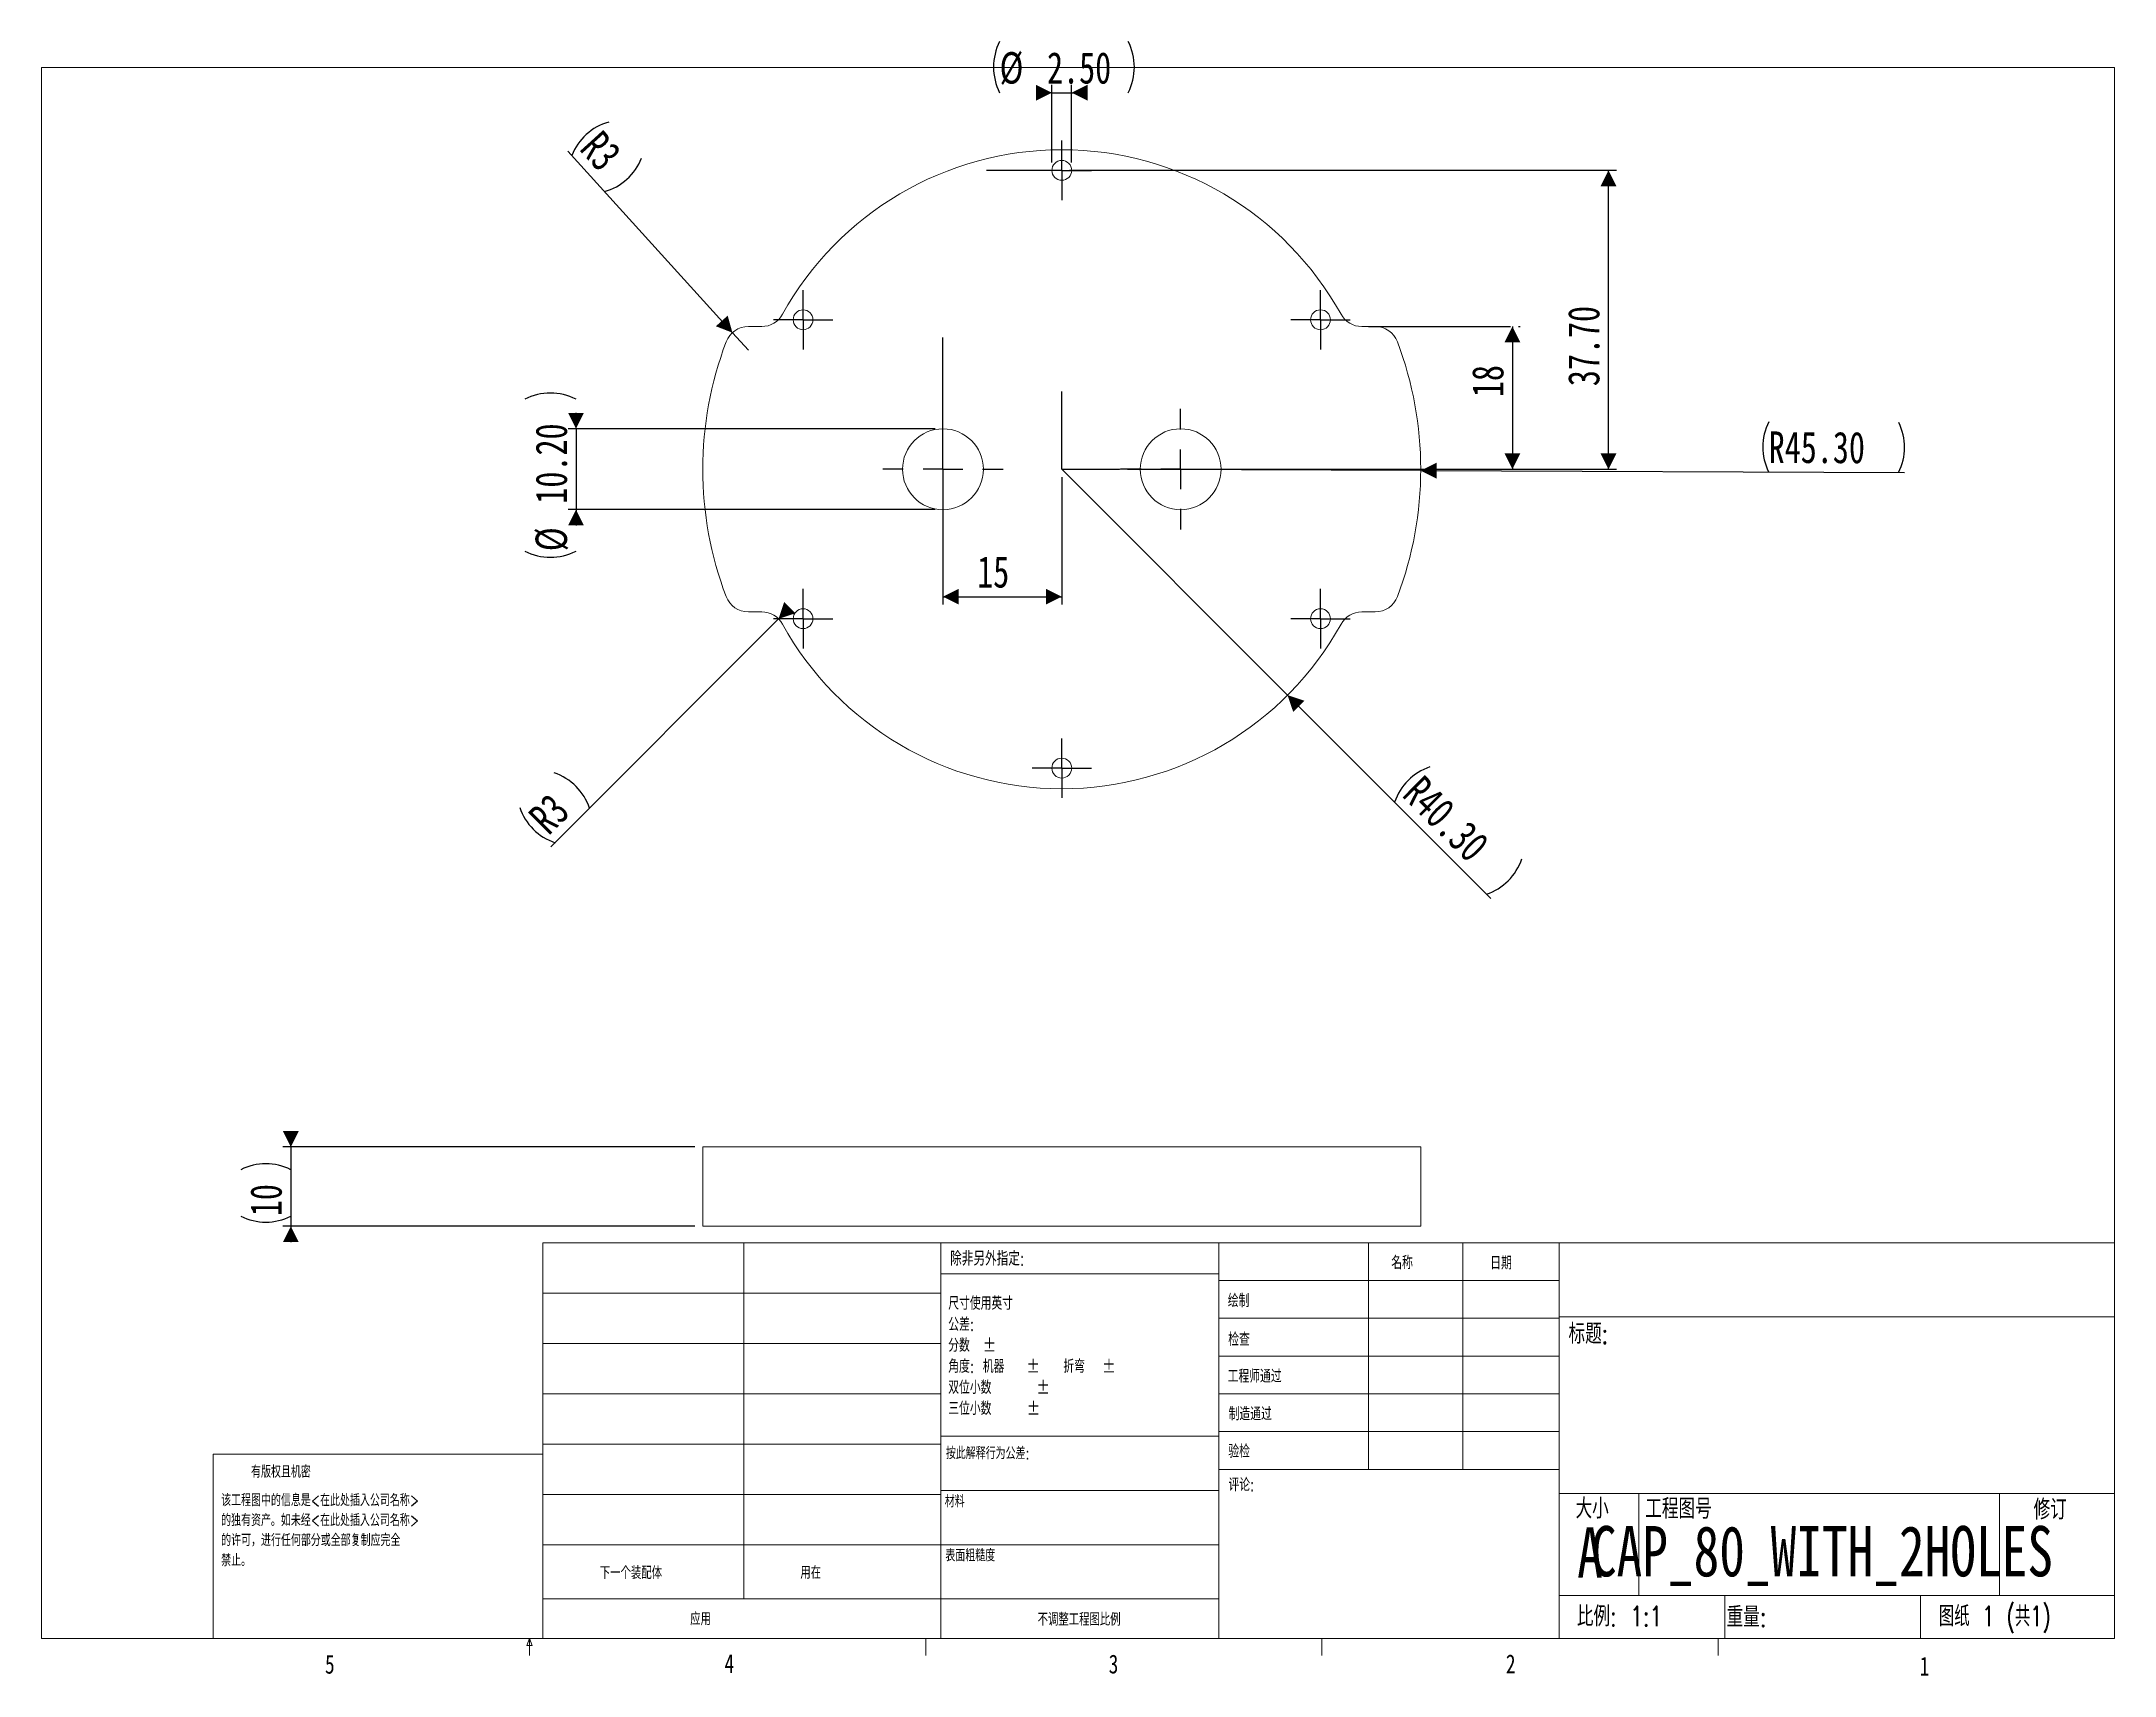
# Model space of a CAD drawing. Header units: millimetres. Extents: x 8 to 270, y 5 to 211.
import ezdxf

# ---------------------------------------------------------------- set-up
doc = ezdxf.new("R2010")
doc.units = ezdxf.units.MM
doc.layers.add('FORMAT', color=7, linetype='Continuous')
doc.styles.add('SLDTEXTSTYLE0', font='TXT', dxfattribs={"width": 0.75, "bigfont": 'bigfont'})
doc.styles.add('SLDTEXTSTYLE1', font='TXT', dxfattribs={"width": 0.75})
doc.styles.add('SLDTEXTSTYLE2', font='TXT', dxfattribs={"width": 0.694444, "bigfont": 'bigfont'})
doc.dimstyles.new('SLDDIMSTYLE0', dxfattribs={"dimtxt": 3.96875, "dimasz": 2, "dimexe": 0, "dimexo": 0.0625, "dimgap": 0.992188, "dimtad": 1, "dimrnd": 1e-09, "dimzin": 4, "dimdsep": 46, "dimtxsty": 'SLDTEXTSTYLE1', "dimsah": 1, "dimcen": 0.09, "dimadec": 0, "dimazin": 1, "dimtfac": 1, "dimtofl": 0, "dimtmove": 0, "dimatfit": 3, "dimfxl": 0, "dimfrac": 2, "dimtolj": 1, "dimtzin": 12, "dimarcsym": 0})
doc.dimstyles.new('SLDDIMSTYLE1', dxfattribs={"dimtxt": 3.96875, "dimasz": 2, "dimexe": 0, "dimexo": 0.0625, "dimgap": 0.992188, "dimtad": 1, "dimdec": 6, "dimrnd": 1e-09, "dimzin": 12, "dimdsep": 46, "dimtxsty": 'SLDTEXTSTYLE1', "dimsah": 1, "dimcen": 0.09, "dimadec": 0, "dimazin": 3, "dimtfac": 1, "dimtofl": 0, "dimtmove": 0, "dimatfit": 3, "dimfxl": 0, "dimfrac": 2, "dimtolj": 1, "dimtzin": 12, "dimarcsym": 0})
doc.dimstyles.new('SLDDIMSTYLE2', dxfattribs={"dimtxt": 3.96875, "dimasz": 2, "dimexe": 0, "dimexo": 0.0625, "dimgap": 0.992188, "dimtad": 1, "dimrnd": 1e-09, "dimzin": 4, "dimdsep": 46, "dimtxsty": 'SLDTEXTSTYLE1', "dimsah": 1, "dimcen": 0, "dimadec": 0, "dimazin": 1, "dimtfac": 1, "dimtofl": 0, "dimtmove": 0, "dimatfit": 3, "dimfxl": 0, "dimfrac": 2, "dimtolj": 1, "dimtzin": 12, "dimarcsym": 0})
doc.dimstyles.new('SLDDIMSTYLE3', dxfattribs={"dimtxt": 3.96875, "dimasz": 2, "dimexe": 0, "dimexo": 0.0625, "dimgap": 0.992188, "dimtad": 1, "dimrnd": 1e-09, "dimzin": 4, "dimdsep": 46, "dimtxsty": 'SLDTEXTSTYLE1', "dimsah": 1, "dimcen": 0.09, "dimadec": 0, "dimazin": 1, "dimtfac": 1, "dimtmove": 0, "dimatfit": 0, "dimfxl": 0, "dimfrac": 2, "dimtolj": 1, "dimtzin": 12, "dimarcsym": 0})
doc.dimstyles.new('SLDDIMSTYLE4', dxfattribs={"dimtxt": 3.96875, "dimasz": 2, "dimexe": 0, "dimexo": 0.0625, "dimgap": 0.992188, "dimtad": 1, "dimrnd": 1e-09, "dimzin": 12, "dimdsep": 46, "dimtxsty": 'SLDTEXTSTYLE1', "dimsah": 1, "dimcen": 0, "dimadec": 0, "dimazin": 3, "dimtfac": 1, "dimtofl": 0, "dimtmove": 0, "dimatfit": 3, "dimfxl": 0, "dimfrac": 2, "dimtolj": 1, "dimtzin": 12, "dimarcsym": 0})
doc.dimstyles.new('SLDDIMSTYLE5', dxfattribs={"dimtxt": 3.96875, "dimasz": 2, "dimexe": 0, "dimexo": 0.0625, "dimgap": 0.992188, "dimtad": 1, "dimrnd": 1e-09, "dimzin": 12, "dimdsep": 46, "dimtxsty": 'SLDTEXTSTYLE1', "dimsah": 1, "dimcen": 0, "dimadec": 0, "dimazin": 3, "dimtfac": 1, "dimtofl": 0, "dimtmove": 1, "dimatfit": 3, "dimfxl": 0, "dimfrac": 2, "dimtolj": 1, "dimtzin": 12, "dimarcsym": 0})
doc.dimstyles.new('SLDDIMSTYLE6', dxfattribs={"dimtxt": 3.96875, "dimasz": 2, "dimexe": 0, "dimexo": 0.0625, "dimgap": 0.992188, "dimtad": 1, "dimdec": 6, "dimrnd": 1e-09, "dimzin": 12, "dimdsep": 46, "dimtxsty": 'SLDTEXTSTYLE1', "dimsah": 1, "dimcen": 0.09, "dimadec": 0, "dimazin": 3, "dimtfac": 1, "dimtmove": 0, "dimatfit": 0, "dimfxl": 0, "dimfrac": 2, "dimtolj": 1, "dimtzin": 12, "dimarcsym": 0})

# ---------------------------------------------------------------- blocks, each defined once
blk = doc.blocks.new('SW_NOTE_0')
at = {"color": 0, "linetype": 'Continuous', "lineweight": 0, "char_height": 1.651, "attachment_point": 1}
for s, insert, style in [('\\M+18EDA\\M+190A1\\M+18E67\\M+19770\\M+18970\\M+190A1', (0, 2.13), 'SLDTEXTSTYLE0'), ('\\M+18CF6\\M+18DB7:', (0, -0.52), 'SLDTEXTSTYLE0'), ('\\M+195AA\\M+19094', (0, -3.17), 'SLDTEXTSTYLE0'), ('%%p', (4.35, -3.17), 'SLDTEXTSTYLE1'), ('\\M+18A70\\M+19378: \\M+18AF7\\M+18AED', (0, -5.82), 'SLDTEXTSTYLE0'), ('%%p', (9.86, -5.82), 'SLDTEXTSTYLE1'), ('\\M+190DC\\M+19C5E', (14.53, -5.82), 'SLDTEXTSTYLE0'), ('%%p', (19.44, -5.82), 'SLDTEXTSTYLE1'), ('\\M+1916F\\M+188CA\\M+18FAC\\M+19094', (0, -8.48), 'SLDTEXTSTYLE0'), ('%%p', (11.13, -8.48), 'SLDTEXTSTYLE1'), ('\\M+18E4F\\M+188CA\\M+18FAC\\M+19094', (0, -11.13), 'SLDTEXTSTYLE0'), ('%%p', (9.92, -11.13), 'SLDTEXTSTYLE1')]:
    blk.add_mtext(s, dxfattribs=dict(at, insert=insert, style=style))
blk = doc.blocks.new('SW_NOTE_1')
at = {"color": 0, "linetype": 'Continuous', "lineweight": 0, "char_height": 1.524, "attachment_point": 1, "style": 'SLDTEXTSTYLE0'}
for s, insert in [('该\\M+18D48\\M+192F6图\\M+19286\\M+19349\\M+1904D\\M+191A7\\M+190A5<\\M+18DDD\\M+18D9F处\\M+19D87\\M+193FC\\M+18CF6\\M+18E69\\M+196BC\\M+18FCC>', (0, 1.96)), ('\\M+19349\\M+193C6\\M+1974C资产\\M+18142\\M+19440\\M+196A2经<\\M+18DDD\\M+18D9F处\\M+19D87\\M+193FC\\M+18CF6\\M+18E69\\M+196BC\\M+18FCC>', (0, -0.56)), ('\\M+19349许\\M+189C2\\M+18143进\\M+18D73\\M+19443\\M+189BD\\M+19594\\M+195AA\\M+188BD\\M+19153\\M+19594复\\M+190A7应\\M+18AAE\\M+19153', (0, -3.08)), ('\\M+18BD6\\M+18E7E\\M+18142', (0, -5.61))]:
    blk.add_mtext(s, dxfattribs=dict(at, insert=insert))
blk = doc.blocks.new('_D')
at = {"layer": 'FORMAT'}
for p, q in [((138.13, 195.13), (207.13, 195.13)), ((206.14, 157.43), (206.14, 195.13)), ((145.44, 157.43), (207.13, 157.43))]:
    blk.add_line(p, q, dxfattribs=at)
for points in [[(206.14, 195.13), (205.14, 193.13), (207.14, 193.13)], [(206.14, 157.43), (207.14, 159.43), (205.14, 159.43)]]:
    blk.add_solid(points, dxfattribs=at)
at = {"layer": 'FORMAT', "insert": (201.02, 167.9), "char_height": 3.969, "attachment_point": 1, "rotation": 90, "style": 'SLDTEXTSTYLE1'}
blk.add_mtext('37.70', dxfattribs=at)
blk = doc.blocks.new('_D_1')
at = {"layer": 'FORMAT'}
for p, q in [((122.14, 156.44), (122.14, 140.36)), ((137.14, 156.44), (137.14, 140.36)), ((122.14, 141.35), (137.14, 141.35))]:
    blk.add_line(p, q, dxfattribs=at)
for points in [[(122.14, 141.35), (124.14, 140.35), (124.14, 142.35)], [(137.14, 141.35), (135.14, 142.35), (135.14, 140.35)]]:
    blk.add_solid(points, dxfattribs=at)
at = {"layer": 'FORMAT', "insert": (126.46, 146.47), "char_height": 3.969, "attachment_point": 1, "style": 'SLDTEXTSTYLE1'}
blk.add_mtext('15', dxfattribs=at)
blk = doc.blocks.new('_D_2')
at = {"layer": 'FORMAT'}
for p, q in [((194.02, 175.43), (194.02, 157.43)), ((194.76, 175.43), (195.01, 175.43)), ((145.44, 157.43), (195.01, 157.43))]:
    blk.add_line(p, q, dxfattribs=at)
for points in [[(194.02, 175.43), (193.02, 173.43), (195.02, 173.43)], [(194.02, 157.43), (195.02, 159.43), (193.02, 159.43)]]:
    blk.add_solid(points, dxfattribs=at)
at = {"layer": 'FORMAT', "insert": (188.91, 166.52), "char_height": 3.969, "attachment_point": 1, "rotation": 90, "style": 'SLDTEXTSTYLE1'}
blk.add_mtext('18', dxfattribs=at)
blk = doc.blocks.new('_D_3')
at = {"layer": 'FORMAT'}
for q in [(137.14, 157.43), (243.49, 157.02)]:
    blk.add_line((182.44, 157.25), q, dxfattribs=at)
for centre, start, end in [((232.66, 160.21), 153.2155, 206.3456), ((236.45, 160.2), 333.2155, 26.3456)]:
    blk.add_arc(centre, 7.05, start, end, dxfattribs=at)
blk.add_solid([(182.44, 157.25), (184.44, 156.25), (184.45, 158.25)], dxfattribs=at)
at = {"layer": 'FORMAT', "insert": (226.36, 162.2), "char_height": 3.969, "attachment_point": 1, "rotation": 359.7805, "style": 'SLDTEXTSTYLE1'}
blk.add_mtext('R45.30', dxfattribs=at)
blk = doc.blocks.new('_D_4')
at = {"layer": 'FORMAT'}
for q in [(137.14, 157.43), (191.27, 103.3)]:
    blk.add_line((165.64, 128.93), q, dxfattribs=at)
for centre, start, end in [((185.83, 113.19), 108.4349, 161.5651), ((188.51, 110.51), 288.4349, 341.5651)]:
    blk.add_arc(centre, 7.05, start, end, dxfattribs=at)
blk.add_solid([(165.64, 128.93), (166.35, 126.81), (167.76, 128.22)], dxfattribs=at)
at = {"layer": 'FORMAT', "insert": (182.76, 119.04), "char_height": 3.969, "attachment_point": 1, "rotation": 315, "style": 'SLDTEXTSTYLE1'}
blk.add_mtext('R40.30', dxfattribs=at)
blk = doc.blocks.new('_D_5')
at = {"layer": 'FORMAT'}
for p, q in [((121.15, 162.53), (74.85, 162.53)), ((75.84, 162.53), (75.84, 164.53)), ((75.84, 162.53), (75.84, 152.33)), ((121.15, 152.33), (74.85, 152.33)), ((75.84, 152.33), (75.84, 150.33))]:
    blk.add_line(p, q, dxfattribs=at)
for centre, start, end in [((72.61, 159.81), 63.4349, 116.5651), ((72.61, 153.55), 243.4349, 296.5651)]:
    blk.add_arc(centre, 7.22, start, end, dxfattribs=at)
for points in [[(75.84, 162.53), (76.84, 164.53), (74.84, 164.53)], [(75.84, 152.33), (74.84, 150.33), (76.84, 150.33)]]:
    blk.add_solid(points, dxfattribs=at)
at = {"layer": 'FORMAT', "char_height": 3.969, "attachment_point": 1, "rotation": 90, "style": 'SLDTEXTSTYLE1'}
for s, insert in [('10.20', (70.73, 153.08)), ('%%c', (70.73, 147.09))]:
    blk.add_mtext(s, dxfattribs=dict(at, insert=insert))
blk = doc.blocks.new('_D_6')
at = {"layer": 'FORMAT'}
for p, q in [((135.89, 204.92), (133.89, 204.92)), ((135.89, 196.12), (135.89, 205.91)), ((135.89, 204.92), (138.39, 204.92)), ((138.39, 196.12), (138.39, 205.91)), ((138.39, 204.92), (140.39, 204.92))]:
    blk.add_line(p, q, dxfattribs=at)
for centre, start, end in [((135.75, 208.15), 153.4349, 206.5651), ((139.08, 208.15), 333.4349, 26.5651)]:
    blk.add_arc(centre, 7.22, start, end, dxfattribs=at)
for points in [[(135.89, 204.92), (133.89, 205.92), (133.89, 203.92)], [(138.39, 204.92), (140.39, 203.92), (140.39, 205.92)]]:
    blk.add_solid(points, dxfattribs=at)
at = {"layer": 'FORMAT', "char_height": 3.969, "attachment_point": 1, "style": 'SLDTEXTSTYLE1'}
for s, insert in [('%%c', (129.29, 210.04)), ('2.50', (135.28, 210.04))]:
    blk.add_mtext(s, dxfattribs=dict(at, insert=insert))
blk = doc.blocks.new('_D_7')
at = {"layer": 'FORMAT'}
for q in [(74.82, 197.56), (97.59, 172.43)]:
    blk.add_line((95.58, 174.65), q, dxfattribs=at)
for centre, start, end in [((81.87, 194.43), 105.6198, 158.7499), ((77.53, 199.23), 285.6198, 338.7499)]:
    blk.add_arc(centre, 7.05, start, end, dxfattribs=at)
blk.add_solid([(95.58, 174.65), (94.98, 176.8), (93.49, 175.46)], dxfattribs=at)
at = {"layer": 'FORMAT', "insert": (79.09, 200.42), "char_height": 3.969, "attachment_point": 1, "rotation": 312.1849, "style": 'SLDTEXTSTYLE1'}
blk.add_mtext('R3', dxfattribs=at)
blk = doc.blocks.new('_D_8')
at = {"layer": 'FORMAT'}
for q in [(102.81, 139.96), (72.67, 109.8)]:
    blk.add_line((101.4, 138.55), q, dxfattribs=at)
for centre, start, end in [((70.86, 112.44), 18.4349, 71.5651), ((75.43, 117.01), 198.4349, 251.5651)]:
    blk.add_arc(centre, 7.05, start, end, dxfattribs=at)
blk.add_solid([(101.4, 138.55), (103.52, 139.26), (102.1, 140.67)], dxfattribs=at)
at = {"layer": 'FORMAT', "insert": (69.58, 113.94), "char_height": 3.969, "attachment_point": 1, "rotation": 45, "style": 'SLDTEXTSTYLE1'}
blk.add_mtext('R3', dxfattribs=at)
blk = doc.blocks.new('SW_CENTERMARKSYMBOL_0')
at = {"layer": 'FORMAT', "color": 0}
for p, q in [((0, 2.5), (0, 3.75)), ((-2.5, 0), (-3.75, 0)), ((0, 0), (-2.5, 0)), ((0, 0), (0, 2.5)), ((0, 0), (0, -2.5)), ((0, 0), (2.5, 0)), ((2.5, 0), (3.75, 0)), ((0, -2.5), (0, -3.75))]:
    blk.add_line(p, q, dxfattribs=at)
blk = doc.blocks.new('SW_CENTERMARKSYMBOL_1')
at = {"layer": 'FORMAT', "color": 0}
for p, q in [((0, 2.5), (0, 3.75)), ((-2.5, 0), (-3.75, 0)), ((0, 0), (-2.5, 0)), ((0, 0), (0, 2.5)), ((0, 0), (0, -2.5)), ((0, 0), (2.5, 0)), ((2.5, 0), (3.75, 0)), ((0, -2.5), (0, -3.75))]:
    blk.add_line(p, q, dxfattribs=at)
blk = doc.blocks.new('SW_CENTERMARKSYMBOL_2')
at = {"layer": 'FORMAT', "color": 0}
for p, q in [((0, 2.5), (0, 3.75)), ((-2.5, 0), (-3.75, 0)), ((0, 0), (-2.5, 0)), ((0, 0), (0, 2.5)), ((0, 0), (0, -2.5)), ((0, 0), (2.5, 0)), ((2.5, 0), (3.75, 0)), ((0, -2.5), (0, -3.75))]:
    blk.add_line(p, q, dxfattribs=at)
blk = doc.blocks.new('SW_CENTERMARKSYMBOL_3')
at = {"layer": 'FORMAT', "color": 0}
for p, q in [((0, 2.5), (0, 3.75)), ((-2.5, 0), (-3.75, 0)), ((0, 0), (-2.5, 0)), ((0, 0), (0, 2.5)), ((0, 0), (0, -2.5)), ((0, 0), (2.5, 0)), ((2.5, 0), (3.75, 0)), ((0, -2.5), (0, -3.75))]:
    blk.add_line(p, q, dxfattribs=at)
blk = doc.blocks.new('SW_CENTERMARKSYMBOL_4')
at = {"layer": 'FORMAT', "color": 0}
for p, q in [((0, 2.5), (0, 3.75)), ((-2.5, 0), (-3.75, 0)), ((0, 0), (-2.5, 0)), ((0, 0), (0, 2.5)), ((0, 0), (0, -2.5)), ((0, 0), (2.5, 0)), ((2.5, 0), (3.75, 0)), ((0, -2.5), (0, -3.75))]:
    blk.add_line(p, q, dxfattribs=at)
blk = doc.blocks.new('SW_CENTERMARKSYMBOL_5')
at = {"layer": 'FORMAT', "color": 0}
for p, q in [((0, 2.5), (0, 3.75)), ((-2.5, 0), (-3.75, 0)), ((0, 0), (-2.5, 0)), ((0, 0), (0, 2.5)), ((0, 0), (0, -2.5)), ((0, 0), (2.5, 0)), ((2.5, 0), (3.75, 0)), ((0, -2.5), (0, -3.75))]:
    blk.add_line(p, q, dxfattribs=at)
blk = doc.blocks.new('SW_CENTERMARKSYMBOL_6')
at = {"layer": 'FORMAT', "color": 0}
for p, q in [((0, 5), (0, 7.6)), ((-5, 0), (-7.6, 0)), ((0, 0), (-2.5, 0)), ((0, 0), (0, 2.5)), ((0, 0), (0, -2.5)), ((0, 0), (2.5, 0)), ((5, 0), (7.6, 0)), ((0, -5), (0, -7.6))]:
    blk.add_line(p, q, dxfattribs=at)
blk = doc.blocks.new('SW_CENTERMARKSYMBOL_7')
at = {"layer": 'FORMAT', "color": 0}
for p, q in [((0, 5), (0, 7.6)), ((-5, 0), (-7.6, 0)), ((0, 0), (-2.5, 0)), ((0, 0), (0, 2.5)), ((0, 0), (0, -2.5)), ((0, 0), (2.5, 0)), ((5, 0), (7.6, 0)), ((0, -5), (0, -7.6))]:
    blk.add_line(p, q, dxfattribs=at)
blk = doc.blocks.new('_D_9')
at = {"layer": 'FORMAT'}
for p, q in [((39.85, 71.94), (39.85, 73.94)), ((90.85, 71.94), (38.86, 71.94)), ((39.85, 71.94), (39.85, 61.94)), ((90.85, 61.94), (38.86, 61.94)), ((39.85, 61.94), (39.85, 59.94))]:
    blk.add_line(p, q, dxfattribs=at)
for centre, start, end in [((36.7, 62.77), 63.4349, 116.5651), ((36.7, 69.51), 243.4349, 296.5651)]:
    blk.add_arc(centre, 7.05, start, end, dxfattribs=at)
for points in [[(39.85, 71.94), (40.85, 73.94), (38.85, 73.94)], [(39.85, 61.94), (38.85, 59.94), (40.85, 59.94)]]:
    blk.add_solid(points, dxfattribs=at)
at = {"layer": 'FORMAT', "insert": (34.73, 63.21), "char_height": 3.969, "attachment_point": 1, "rotation": 90, "style": 'SLDTEXTSTYLE1'}
blk.add_mtext('10', dxfattribs=at)

msp = doc.modelspace()

# ---------------------------------------------------------------- linework, layer by layer
at = {"color": 7, "linetype": 'Continuous', "lineweight": 0}
for p, q in [((8.3801458, 208.0786585), (270.0001458, 208.0786585)), ((8.3801458, 208.0786585), (8.3801458, 9.9586585)), ((270.0001458, 9.9586585), (270.0001458, 208.0786585)), ((71.6542778, 59.8530969), (270.0001458, 59.8530969)), ((71.6542778, 9.9586585), (71.6542778, 59.8530969)), ((97.0029731, 59.8530969), (97.0029731, 14.9440392)), ((121.8738769, 9.9586585), (121.8738769, 59.8530969)), ((156.9627354, 59.8530969), (156.9627354, 9.9586585)), ((175.8602232, 59.8530969), (175.8602232, 31.2780969)), ((187.7608142, 59.8530969), (187.7608142, 31.2780969)), ((199.9286579, 59.8530969), (199.9286579, 9.9586585)), ((156.9627354, 55.9328663), (121.8738769, 55.9328663)), ((156.9627354, 55.0905969), (199.9286579, 55.0905969)), ((71.6542778, 53.5030969), (121.8738769, 53.5030969)), ((156.9627354, 50.3280969), (199.9286579, 50.3280969)), ((199.9286579, 50.5274674), (270.0001458, 50.5274674)), ((71.6542778, 47.1530969), (121.8738769, 47.1530969)), ((156.9627354, 45.5655969), (199.9286579, 45.5655969)), ((71.6542778, 40.8030969), (121.8738769, 40.8030969)), ((199.9286579, 40.8030969), (156.9627354, 40.8030969)), ((71.6542778, 34.4530969), (121.8738769, 34.4530969)), ((121.8738769, 35.4532319), (156.9627354, 35.4532319)), ((199.9286579, 36.0405969), (156.9627354, 36.0405969)), ((30.0691625, 9.9586585), (30.0691625, 33.1830969)), ((71.6542778, 33.1830969), (30.0691625, 33.1830969)), ((199.9286579, 31.2780969), (156.9627354, 31.2780969)), ((71.6542778, 28.1030969), (121.8738769, 28.1030969)), ((121.8738769, 28.5952319), (156.9627354, 28.5952319)), ((199.9286579, 28.2431806), (270.0001458, 28.2431806)), ((209.9754945, 28.2431806), (209.9754945, 15.3659589)), ((255.4729893, 28.2431806), (255.4729893, 15.3659589)), ((71.6542778, 21.7530969), (121.8738769, 21.7530969)), ((121.8738769, 21.7372319), (156.9627354, 21.7372319)), ((71.6542778, 14.9440392), (156.9627354, 14.9440392)), ((199.9286579, 15.3659589), (270.0001458, 15.3659589)), ((220.8363253, 15.3659589), (220.8363253, 9.9586585)), ((245.5228938, 15.3659589), (245.5228938, 9.9586585)), ((270.0001458, 9.9586585), (8.3801458, 9.9586585)), ((69.6322174, 9.0805), (69.9687958, 9.9586585)), ((70.2876921, 9.0805), (69.6322174, 9.0805)), ((69.9687958, 9.9586585), (69.9687958, 7.8047587)), ((69.9687958, 9.9586585), (70.2876921, 9.0805)), ((119.9750458, 9.9586585), (119.9750458, 7.8047587)), ((169.9812958, 9.9586585), (169.9812958, 7.8047587)), ((219.9875458, 9.9586585), (219.9875458, 7.8047587))]:
    msp.add_line(p, q, dxfattribs=at)
at = {"color": 7, "linetype": 'Continuous', "lineweight": 15}
for p, q in [((97.5930765, 175.4264567), (99.2774404, 175.4264567)), ((175.0109233, 175.4264567), (176.6952872, 175.4264567)), ((99.2774404, 139.4264582), (97.5930765, 139.4264582)), ((176.6952872, 139.4264582), (175.0109233, 139.4264582)), ((91.8441824, 71.9442199), (91.8441824, 61.9442201)), ((91.8441824, 71.9442199), (94.7880335, 71.9442199)), ((94.7880335, 71.9442199), (97.5930765, 71.9442199)), ((99.2774404, 71.9442199), (97.5930765, 71.9442199)), ((99.2774404, 71.9442199), (101.9010022, 71.9442199)), ((172.3873615, 71.9442199), (101.9010022, 71.9442199)), ((172.3873615, 71.9442199), (175.0109233, 71.9442199)), ((176.6952872, 71.9442199), (175.0109233, 71.9442199)), ((176.6952872, 71.9442199), (179.5003302, 71.9442199)), ((179.5003302, 71.9442199), (182.4441813, 71.9442199)), ((182.4441813, 61.9442201), (182.4441813, 71.9442199)), ((91.8441824, 61.9442201), (94.7880335, 61.9442201)), ((97.5930765, 61.9442201), (94.7880335, 61.9442201)), ((99.2774404, 61.9442201), (97.5930765, 61.9442201)), ((101.9010022, 61.9442201), (99.2774404, 61.9442201)), ((172.3873615, 61.9442201), (101.9010022, 61.9442201)), ((175.0109233, 61.9442201), (172.3873615, 61.9442201)), ((176.6952872, 61.9442201), (175.0109233, 61.9442201)), ((179.5003302, 61.9442201), (176.6952872, 61.9442201)), ((179.5003302, 61.9442201), (182.4441813, 61.9442201))]:
    msp.add_line(p, q, dxfattribs=at)
for centre, radius in [((137.1441818, 195.1264574), 1.25), ((104.4950241, 176.2764574), 1.25), ((169.7933396, 176.2764574), 1.25), ((122.1441818, 157.4264574), 5.1), ((152.1441818, 157.4264574), 5.1), ((104.4950241, 138.5764574), 1.25), ((169.7933396, 138.5764574), 1.25), ((137.1441818, 119.7264574), 1.25)]:
    msp.add_circle(centre, radius, dxfattribs=at)
for centre, radius, start, end in [((137.1441818, 157.4264574), 40.3, 29.011715861, 150.988284139), ((97.5930757, 172.4264574), 3, 90, 159.230460265), ((99.2774418, 178.4264574), 3, 270, 330.988284139), ((175.0109219, 178.4264574), 3, 209.011715861, 270), ((176.695288, 172.4264574), 3, 20.769539735, 90), ((137.1441818, 157.4264574), 45.3, 159.230460265, 200.769539735), ((137.1441818, 157.4264574), 45.3, 339.230460265, 20.769539735), ((97.5930757, 142.4264574), 3, 200.769539735, 270), ((176.695288, 142.4264574), 3, 270, 339.230460265), ((99.2774418, 136.4264574), 3, 29.011715861, 90), ((175.0109219, 136.4264574), 3, 90, 150.988284139), ((137.1441818, 157.4264574), 40.3, 209.011715861, 330.988284139)]:
    msp.add_arc(centre, radius, start, end, dxfattribs=at)
at = {"layer": 'FORMAT'}
for p, q in [((137.1441818, 195.1264574), (127.6322904, 195.1264574)), ((175.8531049, 175.4264574), (193.7667216, 175.4264574)), ((122.1441818, 157.4264574), (122.1441818, 174.0525211)), ((137.1441818, 157.4264574), (137.1441818, 167.2327648)), ((137.1441818, 157.4264574), (144.4475198, 157.4264574))]:
    msp.add_line(p, q, dxfattribs=at)

# ---------------------------------------------------------------- block references
at = {"color": 7, "linetype": 'Continuous', "lineweight": 0}
for name, p in [('SW_NOTE_0', (122.817482, 50.9248886)), ('SW_NOTE_1', (31.054571, 26.196272))]:
    msp.add_blockref(name, p, dxfattribs=at)
at = {"layer": 'FORMAT'}
for name, p in [('SW_CENTERMARKSYMBOL_0', (137.1441818, 195.1264574)), ('SW_CENTERMARKSYMBOL_5', (104.4950241, 176.2764574)), ('SW_CENTERMARKSYMBOL_1', (169.7933396, 176.2764574)), ('SW_CENTERMARKSYMBOL_7', (122.1441818, 157.4264574)), ('SW_CENTERMARKSYMBOL_6', (152.1441818, 157.4264574)), ('SW_CENTERMARKSYMBOL_4', (104.4950241, 138.5764574)), ('SW_CENTERMARKSYMBOL_2', (169.7933396, 138.5764574)), ('SW_CENTERMARKSYMBOL_3', (137.1441818, 119.7264574))]:
    msp.add_blockref(name, p, dxfattribs=at)

# ---------------------------------------------------------------- texts
at = {"color": 7, "linetype": 'Continuous', "lineweight": 0}
for s, insert, char_height, attachment_point, style in [('\\M+18F9C\\M+194F1另\\M+18A4F\\M+18E77\\M+192E8:', (123.0581178, 58.7577035), 1.778, 1, 'SLDTEXTSTYLE0'), ('\\M+196BC\\M+18FCC', (178.7239883, 58.1816496), 1.651, 1, 'SLDTEXTSTYLE0'), ('\\M+193FA\\M+18AFA', (191.215037, 58.1375498), 1.651, 1, 'SLDTEXTSTYLE0'), ('绘\\M+190A7', (158.0966977, 53.3814051), 1.651, 1, 'SLDTEXTSTYLE0'), ('标题:', (201.0935886, 49.6516181), 2.54, 1, 'SLDTEXTSTYLE0'), ('检查', (158.150824, 48.4954557), 1.651, 1, 'SLDTEXTSTYLE0'), ('\\M+18D48\\M+192F6师\\M+192CA过', (158.0773352, 43.8594545), 1.651, 1, 'SLDTEXTSTYLE0'), ('\\M+190A7\\M+191A2\\M+192CA过', (158.2030225, 39.1041342), 1.651, 1, 'SLDTEXTSTYLE0'), ('\\M+188C2\\M+18D9F\\M+189F0释\\M+18D73为\\M+18CF6\\M+18DB7:', (122.5090936, 34.0867583), 1.524, 1, 'SLDTEXTSTYLE0'), ('验检', (158.1617651, 34.3816983), 1.651, 1, 'SLDTEXTSTYLE0'), ('\\M+1974C\\M+194C5权\\M+18A8E\\M+18AF7\\M+196A7', (34.8297233, 31.7415486), 1.524, 1, 'SLDTEXTSTYLE0'), ('评论:', (158.1839535, 30.1673594), 1.651, 1, 'SLDTEXTSTYLE0'), ('\\M+18DDE\\M+197BF', (122.3803512, 28.0116727), 1.524, 1, 'SLDTEXTSTYLE0'), ('\\M+191E5\\M+18FAC', (201.9797378, 27.6166922), 2.54, 1, 'SLDTEXTSTYLE0'), ('\\M+18D48\\M+192F6图\\M+18D86', (210.7808101, 27.5811622), 2.54, 1, 'SLDTEXTSTYLE0'), ('\\M+18F43订', (259.7850557, 27.481944), 2.54, 1, 'SLDTEXTSTYLE0'), ('A', (202.1801459, 23.9830377), 6.35, 1, 'SLDTEXTSTYLE1'), ('CAP_80_WITH_2HOLES', (233.0770744, 24.1315784), 6.35, 2, 'SLDTEXTSTYLE1'), ('\\M+1955C\\M+196CA\\M+19165糙\\M+19378', (122.4498465, 21.1968902), 1.524, 1, 'SLDTEXTSTYLE0'), ('\\M+189BA\\M+188EA\\M+198A2\\M+19195\\M+1947A\\M+191CC', (78.8416496, 19.0299208), 1.5875, 1, 'SLDTEXTSTYLE0'), ('\\M+19770\\M+18DDD', (104.1542437, 19.0562339), 1.5875, 1, 'SLDTEXTSTYLE0'), ('应\\M+19770', (90.2497562, 13.2082337), 1.5875, 1, 'SLDTEXTSTYLE0'), ('\\M+19573调\\M+190AE\\M+18D48\\M+192F6图\\M+194E4\\M+197E1', (139.329088, 13.153269), 1.5875, 2, 'SLDTEXTSTYLE0'), ('\\M+194E4\\M+197E1: 1:1', (202.1487947, 14.0233092), 2.54, 1, 'SLDTEXTSTYLE0'), ('\\M+18F64\\M+197CA:', (221.0401768, 13.9363789), 2.54, 1, 'SLDTEXTSTYLE0'), ('图纸 1 (\\M+18BA41)', (247.8310473, 14.0315684), 2.54, 1, 'SLDTEXTSTYLE2'), ('4', (94.5845283, 7.9685833), 2.38125, 1, 'SLDTEXTSTYLE1'), ('3', (143.0641215, 7.9151273), 2.38125, 1, 'SLDTEXTSTYLE1'), ('2', (193.1916932, 7.935954), 2.38125, 1, 'SLDTEXTSTYLE1'), ('5', (44.1652902, 7.8888952), 2.38125, 1, 'SLDTEXTSTYLE1'), ('1', (245.4146002, 7.6548491), 2.38125, 1, 'SLDTEXTSTYLE1')]:
    msp.add_mtext(s, dxfattribs=dict(at, insert=insert, char_height=char_height, attachment_point=attachment_point, style=style))

# ---------------------------------------------------------------- dimensions: what is measured, and where the dimension line sits
at = {"layer": 'FORMAT'}
dim = msp.add_linear_dim(base=(138.3941818, 204.9201178), p1=(135.8941818, 195.1264574), p2=(138.3941818, 195.1264574), text='(%%c<>)', dimstyle='SLDDIMSTYLE3', dxfattribs=at)
dim.commit()
dim.dimension.update_dxf_attribs({"geometry": '_D_6', "text_midpoint": (137.4125486, 204.9201178), "dimtype": 160})
for center, mpoint, dimstyle, picture, middle in [((97.5930757, 172.4264574), (95.5785006, 174.6494031), 'SLDDIMSTYLE4', '_D_7', (77.2424679, 194.881981)), ((137.1441818, 157.4264574), (182.4438494, 157.2529184), 'SLDDIMSTYLE2', '_D_3', (234.6057681, 157.0531008)), ((137.1441818, 157.4264574), (165.6405851, 128.9300542), 'SLDDIMSTYLE2', '_D_4', (185.0125108, 109.5581484)), ((99.2774418, 136.4264574), (101.3987622, 138.5477778), 'SLDDIMSTYLE5', '_D_8', (75.2287919, 112.3778075))]:
    dim = msp.add_radius_dim(center=center, mpoint=mpoint, text='(<>)', dimstyle=dimstyle, dxfattribs=at)
    dim.commit()
    dim.dimension.update_dxf_attribs({"geometry": picture, "text_midpoint": middle, "dimtype": 164})
for base, p1, p2, dimstyle, picture, middle in [((206.1378752, 195.1264574), (144.4475198, 157.4264574), (137.1441818, 195.1264574), 'SLDDIMSTYLE0', '_D', (206.1378752, 174.4985337)), ((194.0241919, 157.4264574), (193.7667216, 175.4264574), (144.4475198, 157.4264574), 'SLDDIMSTYLE1', '_D_2', (194.0241919, 169.4561104))]:
    dim = msp.add_linear_dim(base=base, p1=p1, p2=p2, angle=90, dimstyle=dimstyle, dxfattribs=at)
    dim.commit()
    dim.dimension.update_dxf_attribs({"geometry": picture, "text_midpoint": middle, "dimtype": 160})
for base, p1, p2, text, dimstyle, picture, middle in [((75.8441818, 152.3264574), (122.1441818, 162.5264574), (122.1441818, 152.3264574), '(%%c<>)', 'SLDDIMSTYLE3', '_D_5', (75.8441818, 156.6797241)), ((39.8489385, 61.9442201), (91.8441818, 71.9442201), (91.8441818, 61.9442201), '(<>)', 'SLDDIMSTYLE6', '_D_9', (39.8489385, 66.1400103))]:
    dim = msp.add_linear_dim(base=base, p1=p1, p2=p2, angle=90, text=text, dimstyle=dimstyle, dxfattribs=at)
    dim.commit()
    dim.dimension.update_dxf_attribs({"geometry": picture, "text_midpoint": middle, "dimtype": 160})
dim = msp.add_linear_dim(base=(137.1441818, 141.3508634), p1=(122.1441818, 157.4264574), p2=(137.1441818, 157.4264574), dimstyle='SLDDIMSTYLE1', dxfattribs=at)
dim.commit()
dim.dimension.update_dxf_attribs({"geometry": '_D_1', "text_midpoint": (129.3936516, 141.3508634), "dimtype": 160})

doc.saveas('drawing.dxf')
